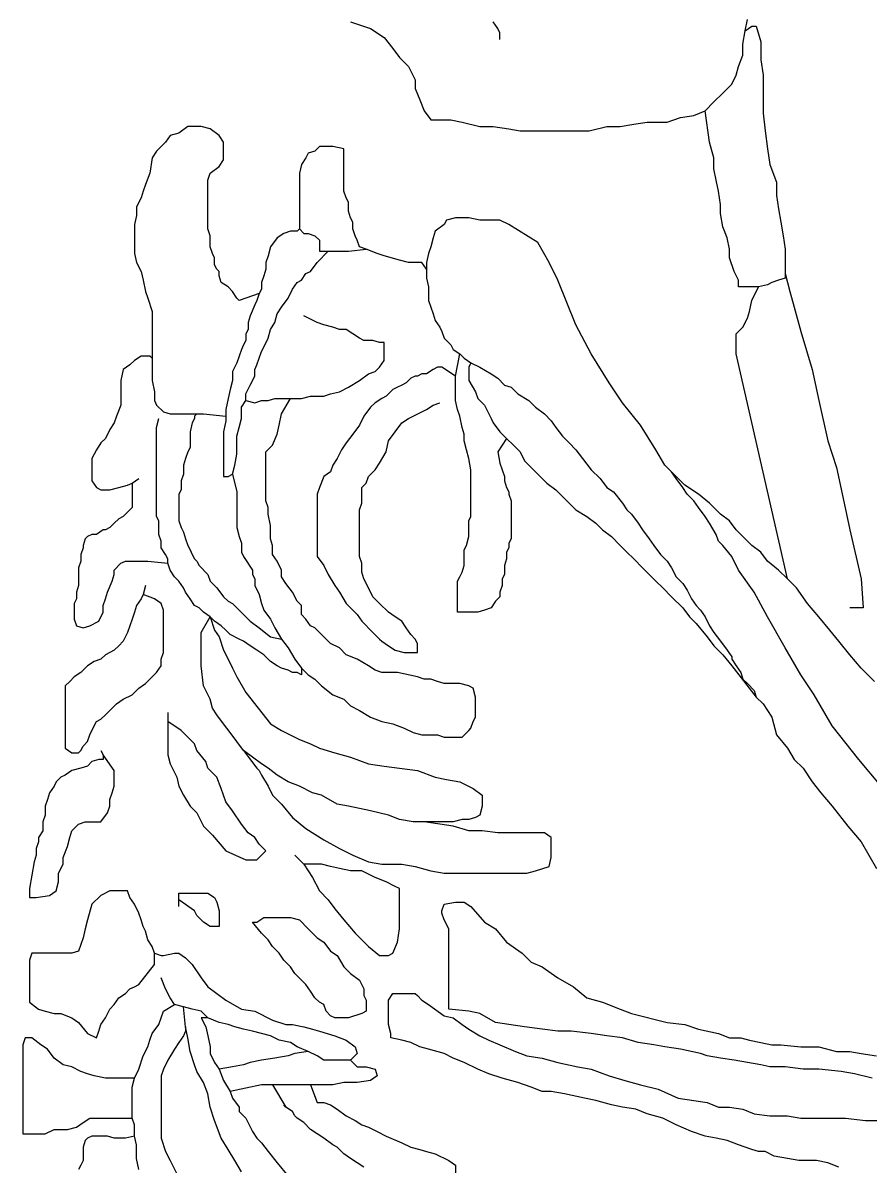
# Model space of a CAD drawing. Extents: x 0.1 to 12.2, y -2.2 to 12.7.
# Drawn here: x 6.224 to 7.572, y 9.207 to 11.026 of the extents above; entities that cross this region are included whole.
import ezdxf

# ---------------------------------------------------------------- set-up
doc = ezdxf.new("R2010")
doc.units = 0
doc.layers.add('LAYER1', color=7, linetype='CONTINUOUS')

msp = doc.modelspace()

# ---------------------------------------------------------------- linework, layer by layer
at = {"layer": 'LAYER1', "color": 4, "linetype": 'CONTINUOUS'}
for points in [[(6.7454, 11.0273), (6.7773, 11.0167), (6.7986, 11.0025), (6.8128, 10.9848), (6.8234, 10.9706), (6.8376, 10.9564), (6.8482, 10.9351), (6.8482, 10.921), (6.8553, 10.9032), (6.8624, 10.8855), (6.873, 10.8713), (6.8872, 10.8713), (6.9049, 10.8713), (6.9226, 10.8678), (6.951, 10.8607), (6.9723, 10.8607), (6.9971, 10.8572), (7.0148, 10.8536), (7.0361, 10.8536), (7.0609, 10.8536), (7.0786, 10.8536), (7.0999, 10.8536), (7.1247, 10.8536), (7.153, 10.8607), (7.1743, 10.8607), (7.1956, 10.8643), (7.2168, 10.8678), (7.231, 10.8678), (7.2487, 10.8678), (7.27, 10.8749), (7.2913, 10.8784), (7.309, 10.8855), (7.3232, 10.8997), (7.3374, 10.9139), (7.3515, 10.9281), (7.3586, 10.9422), (7.3622, 10.9564), (7.3693, 10.9741), (7.3693, 10.9919), (7.3728, 11.0131), (7.3763, 11.0309)], [(6.9829, 10.9989), (6.9829, 11.0096), (6.9794, 11.0167), (6.9723, 11.0273)], [(6.6001, 10.5949), (6.5682, 10.5842), (6.5682, 10.5842), (6.5682, 10.5842), (6.5646, 10.5878), (6.5575, 10.5984), (6.5505, 10.6055), (6.5398, 10.6126), (6.5363, 10.6232), (6.5363, 10.6303), (6.5327, 10.6339), (6.5292, 10.6409), (6.5292, 10.6516), (6.5256, 10.6587), (6.5221, 10.6693), (6.5221, 10.6799), (6.5221, 10.687), (6.5186, 10.6977), (6.5186, 10.7083), (6.5186, 10.7154), (6.5186, 10.726), (6.5186, 10.7366), (6.5186, 10.7508), (6.5186, 10.765), (6.5186, 10.7756), (6.5221, 10.7863), (6.5363, 10.7969), (6.5434, 10.8075), (6.5434, 10.8253), (6.5434, 10.8359), (6.5363, 10.8465), (6.5221, 10.8572), (6.5079, 10.8607), (6.4973, 10.8607), (6.4866, 10.8607), (6.4725, 10.8501), (6.4583, 10.8465), (6.4512, 10.8359), (6.437, 10.8217), (6.4299, 10.8111), (6.4264, 10.7863), (6.4193, 10.7685), (6.4158, 10.7579), (6.4122, 10.7473), (6.4051, 10.7331), (6.4051, 10.7189), (6.4016, 10.7047), (6.4016, 10.687), (6.4016, 10.6693), (6.4016, 10.6587), (6.4051, 10.6445), (6.4122, 10.6303), (6.4158, 10.6161), (6.4193, 10.5984), (6.4228, 10.5878), (6.4299, 10.5665), (6.4299, 10.5523), (6.4299, 10.5417), (6.4299, 10.5275), (6.4299, 10.5098), (6.4299, 10.4921), (6.4299, 10.4743), (6.4299, 10.4566), (6.4335, 10.4389), (6.4335, 10.4247), (6.437, 10.4176), (6.4477, 10.407), (6.4583, 10.4035), (6.4689, 10.4035), (6.4831, 10.4035), (6.4937, 10.4035), (6.5008, 10.4035), (6.5115, 10.4035), (6.5469, 10.3999)], [(6.8659, 10.6339), (6.8588, 10.6445), (6.8553, 10.6445), (6.8447, 10.6445), (6.8376, 10.6445), (6.8234, 10.648), (6.7986, 10.6551), (6.7879, 10.6587), (6.7702, 10.6658), (6.7596, 10.6693), (6.756, 10.6799), (6.7525, 10.687), (6.7489, 10.6977), (6.7489, 10.7083), (6.7454, 10.7154), (6.7419, 10.726), (6.7419, 10.7331), (6.7419, 10.7402), (6.7383, 10.7473), (6.7348, 10.7579), (6.7348, 10.765), (6.7348, 10.7756), (6.7348, 10.7898), (6.7348, 10.8004), (6.7348, 10.8146), (6.7348, 10.8253), (6.717, 10.8288), (6.7029, 10.8288), (6.6958, 10.8288), (6.6887, 10.8217), (6.6781, 10.8182), (6.6745, 10.8111), (6.6674, 10.8004), (6.6639, 10.7863), (6.6639, 10.7615), (6.6639, 10.7508), (6.6639, 10.7402), (6.6639, 10.726), (6.6639, 10.7154), (6.6639, 10.7047), (6.6639, 10.6977), (6.671, 10.6906), (6.6781, 10.6906), (6.6887, 10.687), (6.6958, 10.6799), (6.6958, 10.6693), (6.6958, 10.6622), (6.6993, 10.6622), (6.71, 10.6622), (6.717, 10.6622), (6.7241, 10.6622), (6.7312, 10.6622), (6.7419, 10.6622), (6.7702, 10.6658)], [(7.589, 9.8115), (7.5536, 9.854), (7.511, 9.9072), (7.4827, 9.9568), (7.4614, 9.9887), (7.4366, 10.0313), (7.4082, 10.0809), (7.387, 10.1199), (7.3622, 10.1553), (7.3515, 10.1766), (7.3374, 10.1943), (7.3303, 10.2014), (7.3267, 10.212), (7.3161, 10.2298), (7.309, 10.2404), (7.2984, 10.2546), (7.2913, 10.2652), (7.2806, 10.2758), (7.2736, 10.2865), (7.2629, 10.3007), (7.2558, 10.3113), (7.2452, 10.3219), (7.231, 10.3467), (7.2062, 10.3857), (7.1778, 10.4212), (7.1566, 10.4531), (7.1282, 10.4992), (7.1034, 10.5452), (7.0892, 10.5807), (7.0751, 10.6161), (7.0609, 10.6445), (7.0432, 10.6764), (6.9971, 10.7047), (6.9829, 10.7118), (6.9687, 10.7118), (6.951, 10.7118), (6.9333, 10.7154), (6.9226, 10.7154), (6.912, 10.7154), (6.8978, 10.7118), (6.8943, 10.7047), (6.8801, 10.6941), (6.8766, 10.6835), (6.873, 10.6693), (6.8695, 10.6587), (6.8659, 10.6445)], [(6.6639, 10.6977), (6.6603, 10.6941), (6.6568, 10.6941), (6.6497, 10.6941), (6.6391, 10.6906), (6.6284, 10.6835), (6.6178, 10.6693), (6.6143, 10.6551), (6.6107, 10.6445), (6.6107, 10.6339), (6.6072, 10.6232), (6.6036, 10.6126), (6.6036, 10.602), (6.6001, 10.5949), (6.5965, 10.5842), (6.593, 10.5771), (6.5859, 10.5594), (6.5824, 10.5488), (6.5824, 10.5381), (6.5788, 10.5311), (6.5788, 10.5204), (6.5753, 10.5133), (6.5717, 10.5062), (6.5682, 10.4956), (6.5646, 10.485), (6.5575, 10.4708), (6.5575, 10.4566), (6.554, 10.4424), (6.5505, 10.4283), (6.5469, 10.4105), (6.5469, 10.3999), (6.5469, 10.3928), (6.5434, 10.3751), (6.5434, 10.3645), (6.5434, 10.3503), (6.5434, 10.3361), (6.5434, 10.3219), (6.5434, 10.3077), (6.5434, 10.3042), (6.5505, 10.3042), (6.5575, 10.3077), (6.5611, 10.3219), (6.5646, 10.3396), (6.5646, 10.3538), (6.5646, 10.368), (6.5682, 10.3822), (6.5717, 10.3964), (6.5717, 10.407), (6.5717, 10.4141), (6.5788, 10.4247), (6.5788, 10.4354), (6.5859, 10.4495), (6.593, 10.4637), (6.593, 10.4743), (6.5965, 10.4814), (6.6001, 10.4921), (6.6036, 10.5027), (6.6072, 10.5098), (6.6143, 10.524), (6.6178, 10.5381), (6.6249, 10.5488), (6.6284, 10.563), (6.6355, 10.5736), (6.6462, 10.5878), (6.6532, 10.602), (6.6603, 10.6126), (6.6674, 10.6161), (6.6745, 10.6268), (6.6816, 10.6303), (6.6922, 10.6445), (6.71, 10.6622)], [(6.8659, 10.6445), (6.8659, 10.6339), (6.8659, 10.6197), (6.8695, 10.6055), (6.8695, 10.5949), (6.8695, 10.5842), (6.873, 10.5736), (6.8766, 10.563), (6.8801, 10.5523), (6.8872, 10.5417), (6.8907, 10.5346), (6.8943, 10.524), (6.9049, 10.5133), (6.9085, 10.5062), (6.9191, 10.4992), (6.9262, 10.4921), (6.9368, 10.485), (6.951, 10.4779), (6.9687, 10.4673), (6.9794, 10.4602), (6.99, 10.4495), (7.0006, 10.446), (7.0113, 10.4354), (7.029, 10.4247), (7.0396, 10.4141), (7.0538, 10.4035), (7.0644, 10.3928), (7.0715, 10.3822), (7.0821, 10.368), (7.0928, 10.3574), (7.1034, 10.3467), (7.114, 10.3326), (7.1282, 10.3148), (7.1424, 10.3007), (7.153, 10.2865), (7.1637, 10.2794), (7.1778, 10.2617), (7.1849, 10.251), (7.192, 10.2439), (7.2027, 10.2298), (7.2098, 10.2191), (7.2204, 10.205), (7.2275, 10.1943), (7.2381, 10.1801), (7.2487, 10.1695), (7.2558, 10.1589), (7.2629, 10.1447), (7.2736, 10.1341), (7.2806, 10.1234), (7.2877, 10.1092), (7.2948, 10.0986), (7.3019, 10.0915), (7.309, 10.0809), (7.3161, 10.0667), (7.3232, 10.0561), (7.3338, 10.0419), (7.3444, 10.0277), (7.3515, 10.0171), (7.3515, 10.0135), (7.3586, 10.0029), (7.3657, 9.9923), (7.3693, 9.9816), (7.3763, 9.9746), (7.387, 9.9639), (7.3905, 9.9533), (7.4012, 9.9427), (7.4082, 9.932), (7.4153, 9.9214), (7.4224, 9.893), (7.4401, 9.8718), (7.4508, 9.854), (7.465, 9.8399), (7.4791, 9.8186), (7.4933, 9.8009), (7.511, 9.7796), (7.5359, 9.7477), (7.5571, 9.7229), (7.5819, 9.6804)], [(6.5788, 10.4247), (6.593, 10.4212), (6.6036, 10.4247), (6.6143, 10.4247), (6.6249, 10.4283), (6.6355, 10.4283), (6.6497, 10.4283), (6.6674, 10.4283), (6.6816, 10.4318), (6.6922, 10.4318), (6.7029, 10.4318), (6.7135, 10.4354), (6.7277, 10.4389), (6.7419, 10.446), (6.7596, 10.4566), (6.7738, 10.4673), (6.7844, 10.4708), (6.7915, 10.4779), (6.7986, 10.4885), (6.7986, 10.4956), (6.7986, 10.5062), (6.7986, 10.5169), (6.7915, 10.5169), (6.7809, 10.5204), (6.7667, 10.5204), (6.7596, 10.524), (6.7489, 10.5311), (6.7383, 10.5381), (6.7277, 10.5381), (6.717, 10.5417), (6.7029, 10.5452), (6.6922, 10.5488), (6.671, 10.5594), (6.671, 10.5594)], [(6.4299, 10.4921), (6.4264, 10.4956), (6.4228, 10.4956), (6.4122, 10.4956), (6.4016, 10.4885), (6.3945, 10.4814), (6.3839, 10.4743), (6.3803, 10.4566), (6.3803, 10.446), (6.3803, 10.4283), (6.3803, 10.4176), (6.3732, 10.3999), (6.3697, 10.3893), (6.3626, 10.3786), (6.3555, 10.3645), (6.3484, 10.3574), (6.3413, 10.3467), (6.3342, 10.3326), (6.3342, 10.3219), (6.3342, 10.3042), (6.3342, 10.2971), (6.3413, 10.2865), (6.3484, 10.2829), (6.3626, 10.2829), (6.3768, 10.2865), (6.3909, 10.29), (6.398, 10.2936), (6.4087, 10.3007), (6.4087, 10.3007)], [(6.9935, 10.3645), (6.9794, 10.3432), (6.9829, 10.3255), (6.9864, 10.3148), (6.99, 10.3042), (6.99, 10.2971), (6.9935, 10.2865), (6.9971, 10.2794), (6.9971, 10.2758), (7.0006, 10.2652), (7.0006, 10.2546), (7.0006, 10.2298), (7.0006, 10.2227), (7.0006, 10.2156), (7.0006, 10.205), (6.9971, 10.1979), (6.9971, 10.1908), (6.9935, 10.1837), (6.9935, 10.173), (6.99, 10.1624), (6.99, 10.1589), (6.99, 10.1482), (6.9864, 10.1411), (6.9864, 10.1305), (6.9829, 10.1199), (6.9829, 10.1128), (6.9758, 10.1057), (6.9687, 10.0951), (6.9581, 10.0915), (6.9475, 10.088), (6.9439, 10.088), (6.9368, 10.088), (6.9297, 10.088), (6.9226, 10.088), (6.9155, 10.088), (6.9155, 10.0951), (6.9155, 10.1128), (6.9155, 10.127), (6.9155, 10.1376), (6.9191, 10.1447), (6.9226, 10.1518), (6.9262, 10.1624), (6.9262, 10.173), (6.9262, 10.1872), (6.9297, 10.1943), (6.9333, 10.2085), (6.9333, 10.2227), (6.9333, 10.2333), (6.9368, 10.2404), (6.9368, 10.2546), (6.9368, 10.2652), (6.9368, 10.2758), (6.9368, 10.2829), (6.9368, 10.29), (6.9368, 10.3007), (6.9368, 10.3148), (6.9333, 10.3326), (6.9297, 10.3467), (6.9262, 10.3609), (6.9262, 10.3716), (6.9226, 10.3822), (6.9191, 10.3999), (6.9155, 10.4105), (6.912, 10.4247), (6.912, 10.4389), (6.912, 10.4495), (6.912, 10.4637), (6.9191, 10.4992)], [(6.912, 10.4637), (6.8907, 10.4779), (6.8836, 10.4779), (6.8766, 10.4743), (6.8659, 10.4673), (6.8588, 10.4673), (6.8517, 10.4637), (6.8482, 10.4637), (6.8411, 10.4602), (6.834, 10.4531), (6.8269, 10.4495), (6.8198, 10.446), (6.8128, 10.4424), (6.8021, 10.4318), (6.795, 10.4283), (6.7844, 10.4212), (6.7773, 10.4141), (6.7667, 10.3999), (6.7596, 10.3857), (6.7489, 10.3716), (6.7383, 10.3574), (6.7312, 10.3467), (6.7241, 10.3326), (6.717, 10.3219), (6.7135, 10.3113), (6.7029, 10.3042), (6.6958, 10.2865), (6.6922, 10.2758), (6.6922, 10.2652), (6.6922, 10.251), (6.6922, 10.2333), (6.6922, 10.2191), (6.6922, 10.2085), (6.6922, 10.1979), (6.6922, 10.1837), (6.6922, 10.1766), (6.7029, 10.1624), (6.71, 10.1482), (6.7206, 10.1305), (6.7277, 10.1199), (6.7383, 10.1022), (6.7454, 10.0951), (6.756, 10.0844), (6.7631, 10.0738), (6.7809, 10.0561), (6.7915, 10.0454), (6.795, 10.0419), (6.8057, 10.0348), (6.8163, 10.0277), (6.8305, 10.0242), (6.8411, 10.0242), (6.8517, 10.0242), (6.8517, 10.0277), (6.8517, 10.0313), (6.8517, 10.0384), (6.8482, 10.0454), (6.8411, 10.0525), (6.834, 10.0632), (6.8269, 10.0738), (6.8163, 10.0809), (6.8057, 10.088), (6.7915, 10.1022), (6.7809, 10.1128), (6.7738, 10.127), (6.7667, 10.1411), (6.7631, 10.1518), (6.7631, 10.166), (6.7596, 10.1766), (6.7596, 10.1872), (6.7596, 10.1943), (6.7596, 10.205), (6.7596, 10.212), (6.7596, 10.2227), (6.7596, 10.2333), (6.7596, 10.2439), (6.7596, 10.251), (6.7631, 10.2617), (6.7631, 10.2758), (6.7631, 10.2865), (6.7702, 10.2936), (6.7738, 10.3042), (6.7844, 10.3148), (6.7915, 10.3255), (6.8021, 10.3432), (6.8057, 10.3609), (6.8163, 10.3751), (6.8269, 10.3893), (6.8376, 10.3964), (6.8659, 10.4105), (6.8766, 10.4176), (6.8872, 10.4212), (6.8872, 10.4212)], [(6.9368, 10.485), (6.9333, 10.4779), (6.9333, 10.4566), (6.9439, 10.4389), (6.9475, 10.4283), (6.9581, 10.4176), (6.9687, 10.3964), (6.9723, 10.3893), (6.9829, 10.3751), (6.9935, 10.3645), (7.0042, 10.3538), (7.0148, 10.3432), (7.0219, 10.329), (7.0361, 10.3148), (7.0467, 10.3042), (7.0573, 10.2936), (7.0715, 10.2829), (7.0821, 10.2723), (7.0928, 10.2617), (7.1034, 10.251), (7.1211, 10.2404), (7.1353, 10.2298), (7.1459, 10.2191), (7.1601, 10.2085), (7.1743, 10.1943), (7.1849, 10.1837), (7.1956, 10.173), (7.2098, 10.1589), (7.2204, 10.1482), (7.231, 10.1376), (7.2417, 10.127), (7.2558, 10.1128), (7.2736, 10.0951), (7.2842, 10.0809), (7.2948, 10.0703), (7.3125, 10.049), (7.3232, 10.0348), (7.3374, 10.0206), (7.3515, 10.0029), (7.3905, 9.9533)], [(6.5575, 10.3077), (6.5646, 10.2794), (6.5646, 10.2758), (6.5646, 10.2688), (6.5646, 10.2617), (6.5646, 10.251), (6.5646, 10.2439), (6.5646, 10.2333), (6.5646, 10.2227), (6.5682, 10.2085), (6.5717, 10.1979), (6.5717, 10.1837), (6.5753, 10.1766), (6.5894, 10.1553), (6.5894, 10.1482), (6.593, 10.1411), (6.593, 10.1305), (6.6001, 10.1163), (6.6036, 10.1022), (6.6072, 10.0915), (6.6178, 10.0773), (6.6249, 10.0632), (6.6355, 10.0454), (6.6462, 10.0313), (6.6568, 10.0135), (6.6674, 9.9994), (6.6781, 9.9887), (6.6887, 9.9816), (6.6993, 9.971), (6.717, 9.9568), (6.7348, 9.9497), (6.7454, 9.9391), (6.7596, 9.932), (6.7773, 9.9214), (6.795, 9.9143), (6.8128, 9.9107), (6.8305, 9.9037), (6.8447, 9.8966), (6.8588, 9.893), (6.873, 9.893), (6.8836, 9.893), (6.8943, 9.8895), (6.9085, 9.8895), (6.9226, 9.8895), (6.9333, 9.9001), (6.9368, 9.9037), (6.9404, 9.9143), (6.9439, 9.9214), (6.9439, 9.9285), (6.9439, 9.9427), (6.9439, 9.9533), (6.9404, 9.9675), (6.9333, 9.971), (6.9191, 9.9746), (6.9049, 9.9746), (6.8943, 9.9746), (6.8836, 9.9781), (6.873, 9.9816), (6.8624, 9.9816), (6.8517, 9.9852), (6.8198, 9.9923), (6.8092, 9.9923), (6.795, 9.9923), (6.7844, 9.9958), (6.7738, 10.0029), (6.756, 10.0135), (6.7383, 10.0206), (6.7277, 10.0313), (6.7135, 10.0384), (6.7029, 10.049), (6.6958, 10.0561), (6.6887, 10.0632), (6.6816, 10.0667), (6.6745, 10.0773), (6.6674, 10.0844), (6.6674, 10.0986), (6.6603, 10.1057), (6.6532, 10.1199), (6.6426, 10.1341), (6.6355, 10.1447), (6.6355, 10.1553), (6.6284, 10.1695), (6.6213, 10.1801), (6.6213, 10.1943), (6.6178, 10.205), (6.6178, 10.2156), (6.6178, 10.2262), (6.6143, 10.2439), (6.6143, 10.2546), (6.6107, 10.2652), (6.6107, 10.2794), (6.6107, 10.29), (6.6107, 10.3042), (6.6107, 10.3148), (6.6107, 10.329), (6.6107, 10.3432), (6.6213, 10.3538), (6.6284, 10.3716), (6.632, 10.3857), (6.6355, 10.4035), (6.6497, 10.4283)], [(6.5008, 10.4035), (6.4973, 10.3999), (6.4973, 10.3964), (6.4937, 10.3893), (6.4902, 10.3751), (6.4902, 10.3645), (6.4902, 10.3503), (6.4866, 10.3432), (6.4831, 10.3326), (6.4796, 10.3219), (6.4796, 10.3077), (6.476, 10.2971), (6.476, 10.2829), (6.4725, 10.2758), (6.4725, 10.2652), (6.4725, 10.2546), (6.4725, 10.2439), (6.4725, 10.2333), (6.476, 10.2227), (6.4796, 10.2156), (6.4831, 10.205), (6.4866, 10.1943), (6.4902, 10.1872), (6.4937, 10.1801), (6.4973, 10.173), (6.5008, 10.1695), (6.5044, 10.1624), (6.5186, 10.1482), (6.5221, 10.1376), (6.5221, 10.1376), (6.5327, 10.127), (6.5434, 10.1128), (6.5505, 10.1057), (6.5575, 10.1022), (6.5682, 10.0915), (6.5753, 10.0844), (6.5859, 10.0738), (6.6001, 10.0632), (6.6178, 10.049), (6.6355, 10.0454)], [(6.6674, 9.9994), (6.6674, 9.9887), (6.6674, 9.9887), (6.6674, 9.9887), (6.6674, 9.9887), (6.6603, 9.9923), (6.6532, 9.9923), (6.6462, 9.9958), (6.6355, 9.9994), (6.6284, 10.0029), (6.6178, 10.01), (6.6072, 10.0206), (6.5965, 10.0277), (6.5859, 10.0348), (6.5753, 10.0419), (6.5682, 10.0454), (6.554, 10.0525), (6.5469, 10.0596), (6.5398, 10.0667), (6.5292, 10.0738), (6.5221, 10.0809), (6.5115, 10.088), (6.5044, 10.0951), (6.4973, 10.0986), (6.4902, 10.1092), (6.4831, 10.1199), (6.4796, 10.127), (6.4725, 10.1376), (6.4654, 10.1447), (6.4583, 10.1553), (6.4547, 10.166), (6.4547, 10.173), (6.4512, 10.1801), (6.4441, 10.1908), (6.4441, 10.2014), (6.4406, 10.212), (6.4406, 10.2227), (6.4406, 10.2333), (6.437, 10.2404), (6.437, 10.2617), (6.437, 10.2723), (6.437, 10.2794), (6.437, 10.2865), (6.437, 10.2971), (6.437, 10.3007), (6.437, 10.3113), (6.437, 10.3219), (6.437, 10.329), (6.437, 10.3432), (6.437, 10.3503), (6.437, 10.3609), (6.437, 10.368), (6.437, 10.3716), (6.437, 10.3822), (6.4406, 10.3964), (6.4406, 10.3964)], [(7.5784, 9.9781), (7.5571, 9.9994), (7.5394, 10.0206), (7.5217, 10.0419), (7.5075, 10.0596), (7.4898, 10.0809), (7.4721, 10.1022), (7.4543, 10.127), (7.4401, 10.1411), (7.426, 10.1553), (7.4082, 10.1695), (7.3976, 10.1837), (7.3834, 10.1943), (7.3693, 10.2085), (7.3586, 10.2191), (7.348, 10.2333), (7.3338, 10.2439), (7.3161, 10.2617), (7.2984, 10.2758), (7.2771, 10.29), (7.2452, 10.3219)], [(6.398, 10.2936), (6.398, 10.2688), (6.398, 10.2617), (6.398, 10.2546), (6.3945, 10.251), (6.3874, 10.2439), (6.3839, 10.2404), (6.3768, 10.2369), (6.3697, 10.2298), (6.3626, 10.2227), (6.3555, 10.2191), (6.352, 10.2191), (6.3413, 10.212), (6.3342, 10.212), (6.3271, 10.2085), (6.3236, 10.205), (6.3201, 10.1943), (6.3201, 10.1908), (6.3165, 10.1801), (6.3165, 10.1695), (6.313, 10.1589), (6.313, 10.1553), (6.313, 10.1482), (6.313, 10.1305), (6.3094, 10.1199), (6.3094, 10.1092), (6.3059, 10.1022), (6.3059, 10.0915), (6.3059, 10.0809), (6.3059, 10.0773), (6.3094, 10.0667), (6.3201, 10.0632), (6.3307, 10.0667), (6.3449, 10.0738), (6.352, 10.088), (6.352, 10.0986), (6.3555, 10.1092), (6.359, 10.1199), (6.3661, 10.1376), (6.3697, 10.1482), (6.3697, 10.1553), (6.3803, 10.166), (6.3874, 10.1695), (6.3909, 10.1695), (6.4016, 10.1695), (6.4087, 10.1695), (6.4228, 10.1695), (6.4547, 10.166)], [(6.4193, 10.1305), (6.4158, 10.1163), (6.4122, 10.1092), (6.4051, 10.0986), (6.4016, 10.088), (6.398, 10.0773), (6.3945, 10.0667), (6.3909, 10.0561), (6.3839, 10.0419), (6.3768, 10.0348), (6.3697, 10.0277), (6.3626, 10.0242), (6.3555, 10.0206), (6.3484, 10.0135), (6.3378, 10.01), (6.3271, 10.0029), (6.3201, 9.9958), (6.3165, 9.9923), (6.3059, 9.9852), (6.2988, 9.9781), (6.2917, 9.971), (6.2917, 9.9568), (6.2917, 9.9462), (6.2917, 9.9214), (6.2917, 9.9107), (6.2917, 9.9001), (6.2917, 9.8859), (6.2917, 9.8718), (6.3023, 9.8647), (6.313, 9.8647), (6.3165, 9.8682), (6.3201, 9.8753), (6.3271, 9.8824), (6.3307, 9.893), (6.3378, 9.9072), (6.3413, 9.9143), (6.3484, 9.9178), (6.3555, 9.9249), (6.3661, 9.9356), (6.3732, 9.9427), (6.3839, 9.9497), (6.398, 9.9568), (6.4087, 9.9675), (6.4193, 9.9746), (6.4264, 9.9816), (6.437, 9.9923), (6.4441, 10.0029), (6.4441, 10.0135), (6.4477, 10.0242), (6.4477, 10.0348), (6.4477, 10.049), (6.4477, 10.0596), (6.4477, 10.0703), (6.4477, 10.0844), (6.4477, 10.0915), (6.4441, 10.1022), (6.4335, 10.1092), (6.4158, 10.1163)], [(6.5221, 10.0809), (6.5292, 10.0596), (6.5363, 10.049), (6.5434, 10.0277), (6.5505, 10.0135), (6.5575, 9.9994), (6.5646, 9.9852), (6.5788, 9.9604), (6.6178, 9.9107), (6.6355, 9.9001), (6.6639, 9.8859), (6.6816, 9.8788), (6.6958, 9.8718), (6.7206, 9.8647), (6.7454, 9.8576), (6.7738, 9.8469), (6.7986, 9.8434), (6.8234, 9.8399), (6.8517, 9.8363), (6.8801, 9.8257), (6.8978, 9.8221), (6.9191, 9.8186), (6.9404, 9.808), (6.9545, 9.7973), (6.9545, 9.7902), (6.9545, 9.7796), (6.951, 9.7654), (6.9439, 9.7619), (6.9333, 9.7583), (6.9226, 9.7583), (6.9085, 9.7548), (6.8943, 9.7548), (6.8766, 9.7548), (6.8624, 9.7548), (6.8447, 9.7548), (6.8234, 9.7583), (6.8057, 9.7654), (6.7773, 9.7725), (6.7596, 9.7761), (6.7419, 9.7796), (6.7241, 9.7831), (6.6993, 9.7973), (6.6851, 9.8009), (6.6639, 9.8115), (6.6462, 9.8186), (6.6284, 9.8292), (6.6143, 9.8399), (6.6036, 9.8469), (6.5894, 9.8576), (6.5753, 9.8682), (6.5646, 9.8824), (6.554, 9.8966), (6.5434, 9.9107), (6.5327, 9.9249), (6.5256, 9.9356), (6.5221, 9.9497), (6.5115, 9.971), (6.5079, 10.0029), (6.5079, 10.0171), (6.5079, 10.0348), (6.5079, 10.0561), (6.5221, 10.0809)], [(6.4547, 9.9285), (6.4547, 9.9143), (6.4547, 9.893), (6.4547, 9.8788), (6.4547, 9.8611), (6.4583, 9.8469), (6.4689, 9.8257), (6.4725, 9.8115), (6.4796, 9.7973), (6.4902, 9.7796), (6.5008, 9.769), (6.5115, 9.7477), (6.5256, 9.7335), (6.5469, 9.7087), (6.5788, 9.6945), (6.5965, 9.6945), (6.6072, 9.7052), (6.6107, 9.7087), (6.6001, 9.7193), (6.593, 9.73), (6.5824, 9.7371), (6.5717, 9.7512), (6.5575, 9.7725), (6.5469, 9.7867), (6.5398, 9.808), (6.5327, 9.8257), (6.5186, 9.8399), (6.515, 9.8505), (6.5008, 9.8682), (6.4973, 9.8788), (6.4866, 9.8895), (6.476, 9.9001), (6.4547, 9.9143)], [(6.3484, 9.8682), (6.352, 9.8611), (6.352, 9.854), (6.3449, 9.854), (6.3342, 9.8505), (6.3271, 9.8434), (6.3165, 9.8399), (6.3023, 9.8363), (6.2917, 9.8292), (6.2846, 9.8257), (6.2775, 9.8186), (6.274, 9.8115), (6.2669, 9.8009), (6.2633, 9.7902), (6.2598, 9.7796), (6.2598, 9.7761), (6.2598, 9.7654), (6.2563, 9.7548), (6.2563, 9.7406), (6.2492, 9.73), (6.2492, 9.7229), (6.2456, 9.7123), (6.2456, 9.7016), (6.2421, 9.691), (6.2385, 9.6697), (6.235, 9.6485), (6.235, 9.6343), (6.2456, 9.6343), (6.2669, 9.6378), (6.2775, 9.6449), (6.2811, 9.6591), (6.2811, 9.6733), (6.2882, 9.6874), (6.2882, 9.6981), (6.2952, 9.7158), (6.2988, 9.73), (6.3023, 9.7406), (6.313, 9.7512), (6.3236, 9.7548), (6.3342, 9.7548), (6.3484, 9.7548), (6.359, 9.769), (6.3626, 9.7796), (6.3626, 9.7902), (6.3661, 9.8009), (6.3697, 9.8115), (6.3697, 9.8221), (6.3697, 9.8363), (6.352, 9.8611)], [(6.5753, 9.8682), (6.5965, 9.8399), (6.6001, 9.8363), (6.6036, 9.8292), (6.6143, 9.8115), (6.6213, 9.7973), (6.6355, 9.7831), (6.6532, 9.7619), (6.6745, 9.7442), (6.7029, 9.7264), (6.7277, 9.7123), (6.7489, 9.7016), (6.7738, 9.691), (6.795, 9.6874), (6.8269, 9.6874), (6.8482, 9.6839), (6.873, 9.6768), (6.8943, 9.6733), (6.9049, 9.6733), (6.9226, 9.6733), (6.9404, 9.6733), (6.9616, 9.6733), (6.9794, 9.6733), (7.0077, 9.6733), (7.0254, 9.6733), (7.0396, 9.6768), (7.0609, 9.6839), (7.0644, 9.6981), (7.0644, 9.7087), (7.0644, 9.73), (7.0538, 9.7371), (7.0432, 9.7371), (7.0183, 9.7371), (6.9971, 9.7371), (6.9794, 9.7371), (6.9545, 9.7406), (6.9333, 9.7406), (6.9085, 9.7477), (6.8624, 9.7548)], [(6.6568, 9.7016), (6.6603, 9.6981), (6.671, 9.6874), (6.6851, 9.6662), (6.6958, 9.6449), (6.71, 9.6307), (6.7206, 9.6165), (6.7348, 9.5988), (6.7525, 9.5776), (6.7738, 9.5563), (6.7915, 9.5421), (6.8057, 9.5421), (6.8128, 9.5457), (6.8198, 9.5634), (6.8234, 9.5846), (6.8234, 9.6024), (6.8234, 9.6201), (6.8234, 9.6378), (6.8234, 9.6485), (6.8163, 9.652), (6.8021, 9.6591), (6.7844, 9.6662), (6.7631, 9.6768), (6.7454, 9.6768), (6.7277, 9.6804), (6.7135, 9.6839), (6.6993, 9.6874), (6.671, 9.6874)], [(6.4335, 9.5279), (6.4335, 9.5279), (6.4335, 9.535), (6.4335, 9.5457), (6.4299, 9.5563), (6.4228, 9.5669), (6.4193, 9.5811), (6.4158, 9.5882), (6.4122, 9.5988), (6.4087, 9.6095), (6.4016, 9.6236), (6.3945, 9.6343), (6.3909, 9.6449), (6.3803, 9.6449), (6.3768, 9.6449), (6.3626, 9.6449), (6.3484, 9.6378), (6.3342, 9.6236), (6.3271, 9.5988), (6.3236, 9.5846), (6.3201, 9.5705), (6.3165, 9.5598), (6.313, 9.5492), (6.3023, 9.5457), (6.2917, 9.5457), (6.2775, 9.5457), (6.2669, 9.5457), (6.2492, 9.5457), (6.2385, 9.5457), (6.235, 9.535), (6.235, 9.5208), (6.235, 9.5067), (6.235, 9.4925), (6.235, 9.4783), (6.235, 9.4677), (6.2492, 9.457), (6.2598, 9.4535), (6.274, 9.4499), (6.2846, 9.4499), (6.3023, 9.4429), (6.313, 9.4358), (6.3271, 9.418), (6.3413, 9.411), (6.3449, 9.4216), (6.3484, 9.4322), (6.3555, 9.4429), (6.3626, 9.457), (6.3697, 9.4641), (6.3768, 9.4748), (6.3874, 9.4818), (6.3945, 9.4889), (6.4016, 9.4925), (6.4087, 9.496), (6.4335, 9.5279)], [(6.4725, 9.6201), (6.4725, 9.6307), (6.4725, 9.6343), (6.4725, 9.6414), (6.4831, 9.6414), (6.4973, 9.6414), (6.5079, 9.6414), (6.5186, 9.6414), (6.5292, 9.6343), (6.5327, 9.6272), (6.5363, 9.613), (6.5363, 9.5988), (6.5363, 9.5917), (6.5363, 9.5882), (6.5292, 9.5882), (6.5221, 9.5882), (6.5115, 9.5953), (6.5008, 9.6059), (6.4973, 9.613), (6.4725, 9.6307)], [(7.5748, 9.3472), (7.5465, 9.3542), (7.5252, 9.3578), (7.4898, 9.3613), (7.465, 9.3613), (7.4366, 9.3649), (7.4118, 9.3649), (7.3976, 9.3684), (7.3763, 9.372), (7.3551, 9.3755), (7.3338, 9.3791), (7.3125, 9.3826), (7.3019, 9.3861), (7.27, 9.3932), (7.2452, 9.3968), (7.2275, 9.4003), (7.2027, 9.4039), (7.1778, 9.411), (7.153, 9.4145), (7.1282, 9.418), (7.0963, 9.4216), (7.0751, 9.4216), (7.0502, 9.4251), (7.0219, 9.4287), (6.9971, 9.4322), (6.9758, 9.4358), (6.951, 9.4499), (6.9333, 9.4535), (6.9014, 9.457), (6.9014, 9.4748), (6.9014, 9.496), (6.9014, 9.5208), (6.9014, 9.5492), (6.9014, 9.5634), (6.9014, 9.5846), (6.8943, 9.5988), (6.8907, 9.6095), (6.8907, 9.613), (6.8943, 9.6236), (6.912, 9.6272), (6.9262, 9.6272), (6.9368, 9.6201), (6.9581, 9.5953), (6.9758, 9.5846), (6.9935, 9.5634), (7.0183, 9.5457), (7.0325, 9.5315), (7.0502, 9.5244), (7.0751, 9.5067), (7.0999, 9.4925), (7.1211, 9.4748), (7.1459, 9.4677), (7.1743, 9.457), (7.192, 9.4499), (7.2487, 9.4358), (7.2771, 9.4322), (7.2984, 9.4251), (7.3303, 9.418), (7.348, 9.411), (7.3657, 9.411), (7.3799, 9.4074), (7.3976, 9.4039), (7.4153, 9.4003), (7.4295, 9.4003), (7.4614, 9.3968), (7.4898, 9.3968), (7.5181, 9.3897), (7.5394, 9.3897), (7.5571, 9.3861), (7.5819, 9.3826)], [(6.5894, 9.5953), (6.5894, 9.5953), (6.5965, 9.5953), (6.6072, 9.6024), (6.6143, 9.6024), (6.6249, 9.6024), (6.6391, 9.6024), (6.6497, 9.6024), (6.6639, 9.5988), (6.6781, 9.5846), (6.6922, 9.5705), (6.7029, 9.5634), (6.7135, 9.5492), (6.7241, 9.5421), (6.7348, 9.5244), (6.7454, 9.5138), (6.7596, 9.5031), (6.7667, 9.4889), (6.7667, 9.4783), (6.7702, 9.4712), (6.7702, 9.4606), (6.7702, 9.4535), (6.7631, 9.4499), (6.7419, 9.4429), (6.7312, 9.4429), (6.7241, 9.4429), (6.7206, 9.4429), (6.7135, 9.4464), (6.7064, 9.4535), (6.7029, 9.4641), (6.6958, 9.4677), (6.6887, 9.4748), (6.6816, 9.4854), (6.6745, 9.496), (6.6674, 9.5031), (6.6568, 9.5138), (6.6497, 9.5244), (6.6391, 9.535), (6.632, 9.5457), (6.6213, 9.5563), (6.6143, 9.5669), (6.6036, 9.5776), (6.5894, 9.5953)], [(6.4335, 9.5457), (6.4441, 9.5421), (6.4477, 9.5421), (6.4654, 9.5457), (6.4725, 9.5457), (6.4831, 9.5386), (6.4937, 9.5279), (6.5079, 9.5067), (6.5186, 9.4925), (6.5327, 9.4818), (6.5469, 9.4712), (6.5717, 9.457), (6.593, 9.4535), (6.6213, 9.4393), (6.6426, 9.4322), (6.6532, 9.4322), (6.671, 9.4287), (6.6851, 9.4251), (6.6958, 9.4216), (6.7206, 9.4145), (6.7383, 9.4074), (6.7525, 9.3968), (6.756, 9.3861), (6.7454, 9.3755), (6.7383, 9.3755), (6.7277, 9.3755), (6.717, 9.3755), (6.71, 9.3755), (6.7029, 9.3755), (6.6922, 9.3826), (6.6781, 9.3897), (6.6603, 9.3968), (6.6497, 9.4039), (6.632, 9.4074), (6.6178, 9.4145), (6.6036, 9.418), (6.5894, 9.4216), (6.5753, 9.4251), (6.5611, 9.4287), (6.5505, 9.4322), (6.5363, 9.4358), (6.5186, 9.4429), (6.5079, 9.4535), (6.4937, 9.457), (6.4796, 9.4606), (6.4654, 9.4641), (6.4583, 9.4748), (6.4512, 9.4889), (6.4441, 9.5067), (6.4441, 9.5067)], [(7.5217, 9.2054), (7.504, 9.2125), (7.4862, 9.216), (7.4685, 9.216), (7.4579, 9.216), (7.4401, 9.2195), (7.4189, 9.2231), (7.4047, 9.2302), (7.3941, 9.2302), (7.3834, 9.2337), (7.3622, 9.2408), (7.3444, 9.2479), (7.3267, 9.2515), (7.309, 9.255), (7.2877, 9.2621), (7.2629, 9.2727), (7.2417, 9.2834), (7.2168, 9.2904), (7.1991, 9.2975), (7.1778, 9.3011), (7.1601, 9.3046), (7.1353, 9.3117), (7.1176, 9.3153), (7.0857, 9.3223), (7.0644, 9.3259), (7.0502, 9.3259), (7.0325, 9.333), (7.0113, 9.3401), (6.9864, 9.3472), (6.9652, 9.3542), (6.9475, 9.3613), (6.9262, 9.372), (6.9085, 9.3791), (6.8943, 9.3861), (6.8695, 9.3932), (6.8553, 9.3968), (6.8411, 9.4039), (6.8269, 9.4074), (6.8092, 9.411), (6.8092, 9.418), (6.8057, 9.4322), (6.8057, 9.4464), (6.8057, 9.4606), (6.8057, 9.4712), (6.8128, 9.4818), (6.8163, 9.4818), (6.8411, 9.4818), (6.8482, 9.4818), (6.8517, 9.4783), (6.8588, 9.4712), (6.8695, 9.4641), (6.8943, 9.4464), (6.9085, 9.4429), (6.9226, 9.4322), (6.9333, 9.4251), (6.951, 9.4145), (6.9652, 9.4074), (6.9829, 9.4003), (7.0077, 9.3897), (7.0254, 9.3826), (7.0502, 9.3791), (7.0751, 9.372), (7.107, 9.3649), (7.1282, 9.3613), (7.1566, 9.3507), (7.1814, 9.3436), (7.2062, 9.3365), (7.2346, 9.3294), (7.2665, 9.3153), (7.2913, 9.3117), (7.3125, 9.3082), (7.3303, 9.3011), (7.348, 9.3011), (7.3693, 9.2975), (7.387, 9.2904), (7.4118, 9.2869), (7.4401, 9.2869), (7.4614, 9.2834), (7.5004, 9.2834), (7.5323, 9.2834), (7.5642, 9.2798), (7.5926, 9.2798)], [(6.4087, 9.2018), (6.4051, 9.2195), (6.4051, 9.2408), (6.4016, 9.255), (6.4016, 9.2656), (6.4016, 9.2727), (6.398, 9.2834), (6.398, 9.2975), (6.398, 9.3082), (6.398, 9.3223), (6.398, 9.333), (6.4016, 9.3472), (6.4087, 9.3613), (6.4158, 9.3826), (6.4228, 9.3968), (6.4264, 9.4074), (6.4299, 9.418), (6.4406, 9.4322), (6.4477, 9.4535), (6.4654, 9.4641)], [(6.5717, 9.1983), (6.5611, 9.216), (6.5505, 9.2337), (6.5398, 9.2515), (6.5292, 9.2798), (6.5221, 9.3011), (6.5186, 9.3223), (6.5115, 9.3401), (6.5008, 9.3578), (6.4973, 9.3684), (6.4902, 9.3897), (6.4866, 9.411), (6.4831, 9.4287), (6.4796, 9.4606)], [(6.5186, 9.4429), (6.5079, 9.4429), (6.515, 9.4287), (6.5186, 9.4145), (6.5221, 9.3968), (6.5221, 9.3861), (6.5292, 9.372), (6.5363, 9.3613), (6.5434, 9.3436), (6.554, 9.3259), (6.5575, 9.3153), (6.5682, 9.3011), (6.5682, 9.294), (6.5788, 9.2834), (6.5894, 9.2621), (6.5965, 9.2515), (6.6036, 9.2444), (6.6143, 9.2302), (6.6284, 9.2125), (6.6462, 9.1912)], [(6.4831, 9.4287), (6.4831, 9.4216), (6.4796, 9.4145), (6.4725, 9.4039), (6.4654, 9.3932), (6.4547, 9.3755), (6.4477, 9.3613), (6.4441, 9.3507), (6.4441, 9.333), (6.4441, 9.3188), (6.4441, 9.3046), (6.4441, 9.2869), (6.4441, 9.2727), (6.4441, 9.2621), (6.4441, 9.2515), (6.4512, 9.2302), (6.4583, 9.216), (6.4689, 9.1947)], [(6.4016, 9.3472), (6.3874, 9.3472), (6.3768, 9.3472), (6.3661, 9.3472), (6.3555, 9.3472), (6.3378, 9.3507), (6.3271, 9.3542), (6.3165, 9.3578), (6.3023, 9.3649), (6.2882, 9.3684), (6.274, 9.3791), (6.2633, 9.3932), (6.2527, 9.4003), (6.2385, 9.411), (6.2279, 9.411), (6.2243, 9.4003), (6.2243, 9.3897), (6.2243, 9.3791), (6.2243, 9.3613), (6.2243, 9.3436), (6.2243, 9.3294), (6.2243, 9.3188), (6.2243, 9.3011), (6.2243, 9.2904), (6.2243, 9.2692), (6.2243, 9.2585), (6.2598, 9.2585), (6.274, 9.2656), (6.2846, 9.2656), (6.2952, 9.2656), (6.3094, 9.2692), (6.3201, 9.2763), (6.3307, 9.2834), (6.3413, 9.2834), (6.398, 9.2834)], [(6.6781, 9.3897), (6.6568, 9.3861), (6.6462, 9.3826), (6.6249, 9.3791), (6.6036, 9.3755), (6.5859, 9.372), (6.5753, 9.3684), (6.5575, 9.3649), (6.5363, 9.3613)], [(6.7454, 9.3755), (6.756, 9.3649), (6.7702, 9.3649), (6.7844, 9.3613), (6.7879, 9.3507), (6.7773, 9.3436), (6.756, 9.3401), (6.7348, 9.3401), (6.717, 9.3365), (6.6993, 9.3365), (6.6816, 9.3365), (6.6674, 9.3365), (6.6497, 9.3365), (6.632, 9.3365), (6.6213, 9.3365), (6.6036, 9.3365), (6.554, 9.3259)], [(6.6213, 9.3365), (6.6426, 9.3011)], [(6.6816, 9.3365), (6.6922, 9.3082), (6.7029, 9.3082), (6.7135, 9.3046), (6.7241, 9.2975), (6.7383, 9.2869), (6.7525, 9.2798), (6.7631, 9.2727), (6.7738, 9.2692), (6.7879, 9.2621), (6.8021, 9.255), (6.8269, 9.2444), (6.8411, 9.2373), (6.8553, 9.2337), (6.8659, 9.2302), (6.8801, 9.2266), (6.9014, 9.216), (6.912, 9.2089), (6.912, 9.1947)], [(6.7667, 9.2054), (6.756, 9.2125), (6.7454, 9.2195), (6.7348, 9.2266), (6.7241, 9.2373), (6.717, 9.2408), (6.7029, 9.2515), (6.6922, 9.2585), (6.6816, 9.2656), (6.671, 9.2763), (6.6603, 9.2834), (6.6568, 9.2869), (6.6532, 9.294), (6.6426, 9.3011), (6.6391, 9.3046), (6.6391, 9.3046)], [(6.4016, 9.255), (6.3874, 9.2515), (6.3803, 9.2515), (6.3697, 9.2515), (6.359, 9.255), (6.3484, 9.255), (6.3342, 9.255), (6.3271, 9.2515), (6.3236, 9.2479), (6.3201, 9.2373), (6.3201, 9.2266), (6.3201, 9.216), (6.3165, 9.2089), (6.313, 9.2018)]]:
    msp.add_lwpolyline(points, dxfattribs=at)
at = {"layer": 'LAYER1', "color": 1, "linetype": 'CONTINUOUS'}
for points in [[(7.3728, 11.0131), (7.3834, 11.0202), (7.3905, 11.0202), (7.3976, 10.9954), (7.3976, 10.967), (7.4012, 10.9422), (7.4012, 10.9139), (7.4012, 10.882), (7.4047, 10.8536), (7.4082, 10.8253), (7.4118, 10.8004), (7.4224, 10.7721), (7.4224, 10.7508), (7.426, 10.7296), (7.4295, 10.7083), (7.4331, 10.687), (7.4366, 10.6658), (7.4366, 10.6516), (7.4366, 10.6268), (7.4366, 10.6197), (7.426, 10.6161), (7.4153, 10.6126), (7.4082, 10.609), (7.3941, 10.6055), (7.3799, 10.6055), (7.3622, 10.6055), (7.3622, 10.609), (7.3622, 10.6161), (7.3551, 10.6303), (7.348, 10.6516), (7.348, 10.6658), (7.3444, 10.6835), (7.3374, 10.7012), (7.3338, 10.7225), (7.3338, 10.7366), (7.3303, 10.7579), (7.3267, 10.7756), (7.3232, 10.7934), (7.3232, 10.8111), (7.3161, 10.8359), (7.309, 10.8855)], [(7.4366, 10.6268), (7.4437, 10.5984), (7.4508, 10.5736), (7.4614, 10.5346), (7.4791, 10.4743), (7.4898, 10.4247), (7.504, 10.3609), (7.5181, 10.3184), (7.5288, 10.2688), (7.5394, 10.2191), (7.5571, 10.1411), (7.5607, 10.0951), (7.5394, 10.0951), (7.5394, 10.0951)], [(7.4401, 10.1411), (7.3586, 10.4992), (7.3586, 10.5311), (7.3693, 10.5417), (7.3763, 10.5559), (7.3799, 10.5665), (7.3834, 10.5842), (7.3941, 10.6055)]]:
    msp.add_lwpolyline(points, dxfattribs=at)

doc.saveas('drawing.dxf')
